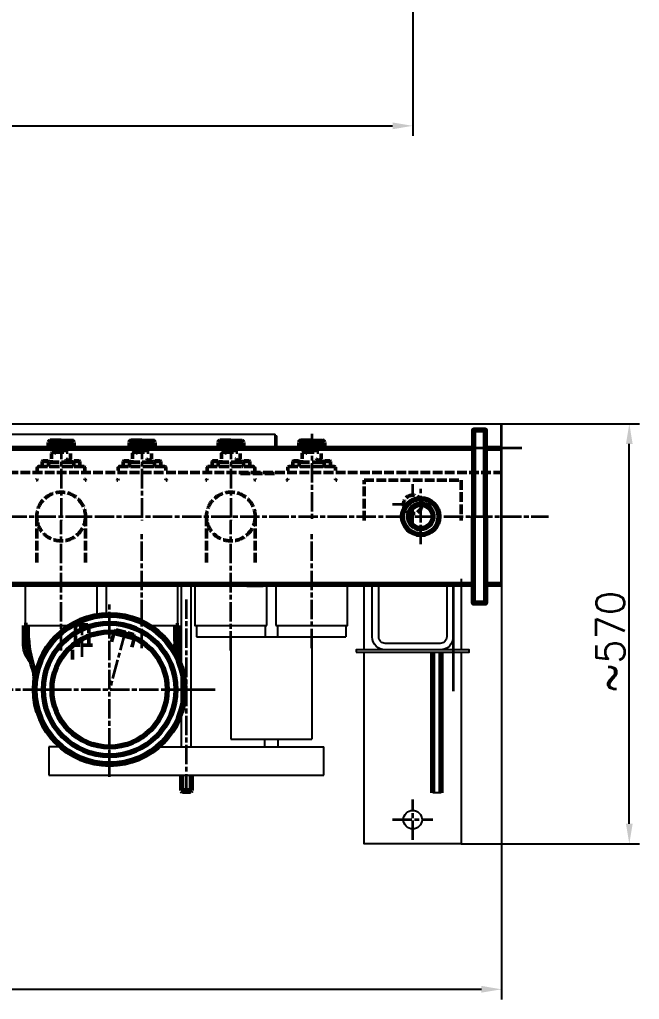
# Model space of a CAD drawing. Header units: millimetres. Extents: x 342 to 10709, y -204 to 5496.
# Drawn here: x 2240 to 3007, y 1202 to 2414 of the extents above; entities that cross this region are included whole.
import ezdxf

# ---------------------------------------------------------------- set-up
doc = ezdxf.new("R2010")
doc.units = ezdxf.units.MM
for name, pattern in [('ACAD_ISO02W100', [15, 12, -3]), ('ACAD_ISO08W100', [36, 24, -3, 6, -3]), ('DASHED', [0.75, 0.5, -0.25])]:
    doc.linetypes.add(name, pattern=pattern)
for name, color, linetype in [('AHL-CON-70', 7, 'Continuous'), ('AHL-DAS-35', 3, 'DASHED'), ('GEOM1', 7, 'Continuous')]:
    doc.layers.add(name, color=color, linetype=linetype)
for name, color, linetype, lineweight in [('M_EQUIP_D1', 3, 'Continuous', 35), ('M_EQUIP_E3', 3, 'Continuous', 35), ('M_EQUIP_E5', 2, 'ACAD_ISO02W100', 50), ('M_EQUIP_E7', 7, 'Continuous', 70)]:
    doc.layers.add(name, color=color, linetype=linetype, lineweight=lineweight)
doc.styles.add('Simplex', font='SIMPLEX.SHX')
doc.dimstyles.new('nordic-1-35-0', dxfattribs={"dimscale": 10, "dimtxt": 3.5, "dimasz": 2.5, "dimexe": 1.25, "dimexo": 0, "dimgap": 0.6, "dimtad": 1, "dimdec": 0, "dimdsep": 46, "dimtxsty": 'Simplex', "dimcen": 2.5, "dimclrd": 3, "dimclre": 3, "dimclrt": 3, "dimadec": 1, "dimazin": 2, "dimtfac": 1, "dimtdec": 0, "dimtmove": 0, "dimatfit": 0, "dimfxl": 1, "dimtolj": 1, "dimtzin": 0, "dimarcsym": 0})

# ---------------------------------------------------------------- blocks, each defined once
blk = doc.blocks.new('*D19')
at = {"layer": 'Defpoints', "color": 0, "linetype": 'Continuous', "transparency": 16777216}
for p in [(1346.2, 2582.6), (2726.2, 2582.6), (2726.2, 2283)]:
    blk.add_point(p, dxfattribs=at)
at = {"layer": 'M_EQUIP_D1', "color": 3, "linetype": 'Continuous', "lineweight": -2, "transparency": 16777216}
for p, q in [((1346.2, 2582.6), (1346.2, 2270.5)), ((2726.2, 2582.6), (2726.2, 2270.5)), ((1371.2, 2283), (2701.2, 2283))]:
    blk.add_line(p, q, dxfattribs=at)
at = {"layer": 'M_EQUIP_D1', "color": 3, "linetype": 'Continuous', "transparency": 16777216}
for points in [[(1371.2, 2287.2), (1371.2, 2278.8), (1346.2, 2283)], [(2701.2, 2287.2), (2701.2, 2278.8), (2726.2, 2283)]]:
    blk.add_solid(points, dxfattribs=at)
at = {"layer": 'M_EQUIP_D1', "color": 3, "linetype": 'Continuous', "transparency": 16777216, "insert": (2036.2, 2306.5), "char_height": 35, "attachment_point": 5, "style": 'Simplex'}
blk.add_mtext('\\A1;1380', dxfattribs=at)
blk = doc.blocks.new('*D15')
at = {"layer": 'Defpoints', "color": 0, "linetype": 'Continuous', "transparency": 16777216}
for p in [(2836.2, 1914.5), (2994.2, 1914.5), (2786.2, 1394.6)]:
    blk.add_point(p, dxfattribs=at)
at = {"layer": 'M_EQUIP_D1', "color": 3, "linetype": 'Continuous', "lineweight": -2, "transparency": 16777216}
for p, q in [((2836.2, 1914.5), (3006.7, 1914.5)), ((2994.2, 1419.6), (2994.2, 1889.5)), ((2786.2, 1394.6), (3006.7, 1394.6))]:
    blk.add_line(p, q, dxfattribs=at)
at = {"layer": 'M_EQUIP_D1', "color": 3, "linetype": 'Continuous', "transparency": 16777216}
for points in [[(2990, 1889.5), (2998.3, 1889.5), (2994.2, 1914.5)], [(2990, 1419.6), (2998.3, 1419.6), (2994.2, 1394.6)]]:
    blk.add_solid(points, dxfattribs=at)
at = {"layer": 'M_EQUIP_D1', "color": 3, "linetype": 'Continuous', "transparency": 16777216, "insert": (2970.7, 1644.6), "char_height": 35, "attachment_point": 5, "rotation": 90, "style": 'Simplex'}
blk.add_mtext('\\A1;~570', dxfattribs=at)
blk = doc.blocks.new('*D34')
at = {"layer": 'Defpoints', "color": 0, "linetype": 'Continuous', "transparency": 16777216}
for p in [(1226, 1856.2), (2836.2, 1802.1), (2836.2, 1214.7)]:
    blk.add_point(p, dxfattribs=at)
at = {"layer": 'M_EQUIP_D1', "color": 3, "linetype": 'Continuous', "lineweight": -2, "transparency": 16777216}
for p, q in [((1226, 1856.2), (1226, 1202.2)), ((2836.2, 1802.1), (2836.2, 1202.2)), ((1251, 1214.7), (2811.2, 1214.7))]:
    blk.add_line(p, q, dxfattribs=at)
at = {"layer": 'M_EQUIP_D1', "color": 3, "linetype": 'Continuous', "transparency": 16777216}
for points in [[(1251, 1218.9), (1251, 1210.6), (1226, 1214.7)], [(2811.2, 1218.9), (2811.2, 1210.6), (2836.2, 1214.7)]]:
    blk.add_solid(points, dxfattribs=at)
at = {"layer": 'M_EQUIP_D1', "color": 3, "linetype": 'Continuous', "transparency": 16777216, "insert": (2036.2, 1238.2), "char_height": 35, "attachment_point": 5, "style": 'Simplex'}
blk.add_mtext('\\A1;1610', dxfattribs=at)

msp = doc.modelspace()

# ---------------------------------------------------------------- linework, layer by layer
at = {"lineweight": 35}
msp.add_lwpolyline([(2836.21, 1715.48), (2836.21, 1914.48)], dxfattribs=at)
at = {"layer": 'AHL-CON-70', "linetype": 'Continuous'}
for p, q in [((1518.65, 1914.48), (2836.21, 1914.48)), ((1512.28, 1901.5), (2556.21, 1901.5)), ((2556.21, 1883.78), (2556.21, 1901.5)), ((2556.21, 1899.5), (2558.21, 1899.5)), ((2558.21, 1883.78), (2558.21, 1899.5)), ((2440.21, 1514.79), (2440.21, 1714.63)), ((2452.21, 1514.79), (2452.21, 1714.63)), ((2458.76, 1664.63), (2458.76, 1651)), ((2543.66, 1664.63), (2543.66, 1651)), ((2558.76, 1664.63), (2558.76, 1651)), ((2643.66, 1664.63), (2643.66, 1651)), ((2458.76, 1651), (2543.66, 1651)), ((2501.21, 1651), (2501.21, 1524)), ((2543.66, 1651), (2643.66, 1651)), ((2601.21, 1651), (2601.21, 1524)), ((2501.21, 1524), (2601.21, 1524)), ((2761.21, 1457.85), (2751.21, 1457.85))]:
    msp.add_line(p, q, dxfattribs=at)
at = {"layer": 'AHL-CON-70'}
for p, q in [((2786.21, 1714.63), (1286.21, 1714.63)), ((2276.21, 1514.79), (2276.21, 1479.79)), ((2292.51, 1514.79), (2276.21, 1514.79)), ((2411.47, 1514.79), (2616.21, 1514.79)), ((2411.47, 1514.79), (2616.21, 1514.79)), ((2616.21, 1479.79), (2616.21, 1514.79)), ((2276.21, 1479.79), (2616.21, 1479.79))]:
    msp.add_line(p, q, dxfattribs=at)
for points in [[(2786.21, 1722.57), (2786.21, 1634.63)], [(2666.21, 1634.63), (2666.21, 1714.63)], [(2786.21, 1631.63), (2786.21, 1394.63), (2666.21, 1394.63), (2666.21, 1631.63)]]:
    msp.add_lwpolyline(points, dxfattribs=at)
at = {"layer": 'AHL-CON-70', "linetype": 'Continuous'}
for points in [[(2335.66, 1677.32), (2335.66, 1714.63), (2246.76, 1714.63), (2246.76, 1664.63), (2302.14, 1664.63)], [(2400.28, 1664.63), (2435.66, 1664.63), (2435.66, 1714.63), (2346.76, 1714.63), (2346.76, 1678.52)], [(2545.66, 1664.63), (2545.66, 1714.63), (2456.76, 1714.63), (2456.76, 1664.63), (2545.66, 1664.63)], [(2556.76, 1664.63), (2645.66, 1664.63), (2645.66, 1714.63), (2556.76, 1714.63), (2556.76, 1664.63)]]:
    msp.add_lwpolyline(points, dxfattribs=at)
at = {"layer": 'AHL-CON-70'}
for points in [[(2776.21, 1714.63), (2776.21, 1650.63, -0.4142136), (2760.21, 1634.63), (2692.21, 1634.63, -0.4142136), (2676.21, 1650.63), (2676.21, 1714.63)], [(2768.21, 1714.63), (2768.21, 1650.63, -0.4142136), (2760.21, 1642.63), (2692.21, 1642.63, -0.4142136), (2684.21, 1650.63), (2684.21, 1714.63)]]:
    msp.add_lwpolyline(points, format="xyb", dxfattribs=at)
at = {"layer": 'AHL-CON-70', "linetype": 'Continuous'}
msp.add_lwpolyline([(2656.21, 1631.63), (2796.21, 1631.63), (2796.21, 1634.63), (2656.21, 1634.63)], close=True, dxfattribs=at)
at = {"layer": 'AHL-CON-70'}
msp.add_circle((2726.21, 1424.63), 11.5, dxfattribs=at)
at = {"layer": 'AHL-DAS-35', "color": 3, "linetype": 'DASHED'}
for p in [(2308.96, 1662.63), (2325.46, 1662.63), (2356.37, 1655.12), (2370.41, 1657.28), (2370.41, 1657.28), (2381.49, 1648.39)]:
    msp.add_point(p, dxfattribs=at)
at = {"layer": 'Defpoints', "color": 0, "linetype": 'ByBlock'}
for p in [(2351.21, 1585.63), (2351.21, 1585.63), (2333.14, 1518.2), (2333.14, 1518.2), (2543.14, 1518.2), (2543.14, 1518.2), (2543.14, 1518.2), (2543.14, 1518.2)]:
    msp.add_point(p, dxfattribs=at)
at = {"layer": 'GEOM1', "color": 7, "linetype": 'Continuous'}
for p, q in [((2543, 1524), (2543, 1514.79)), ((2559.42, 1524), (2559.42, 1514.79))]:
    msp.add_line(p, q, dxfattribs=at)
at = {"layer": 'M_EQUIP_E3', "color": 3, "linetype": 'ACAD_ISO08W100', "lineweight": 35}
for p, q in [((2291.21, 1894.48), (2291.21, 1794.63)), ((2391.21, 1894.48), (2391.21, 1794.63)), ((2501.21, 1894.48), (2501.21, 1794.63)), ((2601.21, 1901.78), (2601.21, 1794.63)), ((1145.18, 1884.63), (2862.96, 1884.63)), ((2726.21, 1789.63), (2726.21, 1839.63)), ((2736.21, 1765.41), (2736.21, 1833.85)), ((2751.21, 1814.63), (2701.21, 1814.63)), ((1216.77, 1799.63), (2894.17, 1799.63)), ((2291.21, 1633.83), (2291.21, 1794.63)), ((2501.21, 1633.83), (2501.21, 1794.63)), ((2391.21, 1636.65), (2391.21, 1777.89)), ((2601.21, 1636.65), (2601.21, 1777.89)), ((2446.21, 1457.06), (2446.21, 1697.68)), ((2351.21, 1477.79), (2351.21, 1692.57)), ((2317.21, 1625.97), (2317.21, 1668.08)), ((2370.41, 1657.28), (2351.21, 1585.63)), ((2027.85, 1585.63), (2482, 1585.63)), ((2447.85, 1585.63), (2466.41, 1585.63)), ((2726.21, 1399.63), (2726.21, 1449.63)), ((2701.21, 1424.63), (2751.21, 1424.63))]:
    msp.add_line(p, q, dxfattribs=at)
at = {"layer": 'M_EQUIP_E3', "lineweight": 35}
msp.add_line((2776.21, 1714.63), (2776.21, 1583.47), dxfattribs=at)
at = {"layer": 'M_EQUIP_E3', "color": 3, "linetype": 'Continuous', "lineweight": 35}
for p, q in [((2441.21, 1459.63), (2441.21, 1479.79)), ((2451.21, 1459.63), (2451.21, 1479.79))]:
    msp.add_line(p, q, dxfattribs=at)
at = {"layer": 'M_EQUIP_E3', "color": 3, "linetype": 'ACAD_ISO08W100', "lineweight": 35}
msp.add_arc((2736.21, 1799.63), 16.85, 0, 270, dxfattribs=at)
at = {"layer": 'M_EQUIP_E5', "color": 2, "linetype": 'ACAD_ISO02W100', "lineweight": 50}
for p, q in [((2277.76, 1887.43), (2304.66, 1887.43)), ((2282.43, 1879.29), (2300, 1879.29)), ((2296.49, 1884.63), (2296.49, 1879.29)), ((2296.49, 1884.63), (2297.42, 1882.76)), ((2297.42, 1882.76), (2297.42, 1879.29)), ((2377.76, 1887.43), (2404.66, 1887.43)), ((2382.43, 1879.29), (2400, 1879.29)), ((2396.49, 1884.63), (2397.42, 1882.76)), ((2396.49, 1884.63), (2396.49, 1879.29)), ((2397.42, 1882.76), (2397.42, 1879.29)), ((2487.76, 1887.43), (2514.66, 1887.43)), ((2492.43, 1879.29), (2510, 1879.29)), ((2506.49, 1884.63), (2506.49, 1879.29)), ((2506.49, 1884.63), (2507.42, 1882.76)), ((2507.42, 1882.76), (2507.42, 1879.29)), ((2587.76, 1887.43), (2614.66, 1887.43)), ((2592.43, 1879.29), (2610, 1879.29)), ((2606.49, 1884.63), (2606.49, 1879.29)), ((2607.42, 1882.76), (2607.42, 1879.29)), ((2268.69, 1868.42), (2267.91, 1867.64)), ((2275.68, 1867.64), (2267.91, 1867.64)), ((2267.91, 1861.43), (2267.91, 1867.64)), ((2274.9, 1868.42), (2268.69, 1868.42)), ((2275.68, 1867.64), (2274.9, 1868.42)), ((2275.68, 1861.43), (2275.68, 1867.64)), ((2282.42, 1866.87), (2277.76, 1866.87)), ((2278.78, 1866.87), (2278.78, 1869.35)), ((2303.64, 1866.87), (2278.78, 1866.87)), ((2279.5, 1877.64), (2279.5, 1871.01)), ((2303.64, 1866.87), (2280.6, 1866.87)), ((2300, 1866.87), (2304.66, 1866.87)), ((2302.92, 1877.64), (2302.92, 1871.01)), ((2303.64, 1869.35), (2303.64, 1866.87)), ((2306.74, 1867.64), (2307.52, 1868.42)), ((2306.74, 1861.43), (2306.74, 1867.64)), ((2306.74, 1867.64), (2314.51, 1867.64)), ((2307.52, 1868.42), (2313.74, 1868.42)), ((2313.74, 1868.42), (2314.51, 1867.64)), ((2314.51, 1861.43), (2314.51, 1867.64)), ((2368.69, 1868.42), (2367.91, 1867.64)), ((2367.91, 1861.43), (2367.91, 1867.64)), ((2375.68, 1867.64), (2367.91, 1867.64)), ((2374.9, 1868.42), (2368.69, 1868.42)), ((2375.68, 1867.64), (2374.9, 1868.42)), ((2375.68, 1861.43), (2375.68, 1867.64)), ((2382.42, 1866.87), (2377.76, 1866.87)), ((2378.78, 1866.87), (2378.78, 1869.35)), ((2403.64, 1866.87), (2378.78, 1866.87)), ((2379.5, 1877.64), (2379.5, 1871.01)), ((2403.64, 1866.87), (2380.6, 1866.87)), ((2400, 1866.87), (2404.66, 1866.87)), ((2402.92, 1877.64), (2402.92, 1871.01)), ((2403.64, 1869.35), (2403.64, 1866.87)), ((2406.74, 1867.64), (2407.52, 1868.42)), ((2406.74, 1867.64), (2414.51, 1867.64)), ((2406.74, 1861.43), (2406.74, 1867.64)), ((2407.52, 1868.42), (2413.74, 1868.42)), ((2413.74, 1868.42), (2414.51, 1867.64)), ((2414.51, 1861.43), (2414.51, 1867.64)), ((2478.69, 1868.42), (2477.91, 1867.64)), ((2485.68, 1867.64), (2477.91, 1867.64)), ((2477.91, 1861.43), (2477.91, 1867.64)), ((2484.9, 1868.42), (2478.69, 1868.42)), ((2485.68, 1867.64), (2484.9, 1868.42)), ((2485.68, 1861.43), (2485.68, 1867.64)), ((2492.42, 1866.87), (2487.76, 1866.87)), ((2488.78, 1866.87), (2488.78, 1869.35)), ((2513.64, 1866.87), (2488.78, 1866.87)), ((2489.5, 1877.64), (2489.5, 1871.01)), ((2513.64, 1866.87), (2490.6, 1866.87)), ((2510, 1866.87), (2514.66, 1866.87)), ((2512.92, 1877.64), (2512.92, 1871.01)), ((2513.64, 1869.35), (2513.64, 1866.87)), ((2516.74, 1867.64), (2517.52, 1868.42)), ((2516.74, 1861.43), (2516.74, 1867.64)), ((2516.74, 1867.64), (2524.51, 1867.64)), ((2517.52, 1868.42), (2523.74, 1868.42)), ((2523.74, 1868.42), (2524.51, 1867.64)), ((2524.51, 1861.43), (2524.51, 1867.64)), ((2578.69, 1868.42), (2577.91, 1867.64)), ((2577.91, 1861.43), (2577.91, 1867.64)), ((2585.68, 1867.64), (2577.91, 1867.64)), ((2584.9, 1868.42), (2578.69, 1868.42)), ((2585.68, 1867.64), (2584.9, 1868.42)), ((2585.68, 1861.43), (2585.68, 1867.64)), ((2592.42, 1866.87), (2587.76, 1866.87)), ((2588.78, 1866.87), (2588.78, 1869.35)), ((2613.64, 1866.87), (2588.78, 1866.87)), ((2589.5, 1877.64), (2589.5, 1871.01)), ((2613.64, 1866.87), (2590.6, 1866.87)), ((2610, 1866.87), (2614.66, 1866.87)), ((2612.92, 1877.64), (2612.92, 1871.01)), ((2613.64, 1869.35), (2613.64, 1866.87)), ((2616.74, 1867.64), (2617.52, 1868.42)), ((2616.74, 1867.64), (2624.51, 1867.64)), ((2616.74, 1861.43), (2616.74, 1867.64)), ((2617.52, 1868.42), (2623.74, 1868.42)), ((2623.74, 1868.42), (2624.51, 1867.64)), ((2624.51, 1861.43), (2624.51, 1867.64)), ((2261.7, 1856.78), (2261.7, 1859.88)), ((2319.17, 1861.43), (2263.25, 1861.43)), ((2320.73, 1856.78), (2320.73, 1859.88)), ((2361.7, 1856.78), (2361.7, 1859.88)), ((2419.17, 1861.43), (2363.25, 1861.43)), ((2420.73, 1856.78), (2420.73, 1859.88)), ((2471.7, 1856.78), (2471.7, 1859.88)), ((2529.17, 1861.43), (2473.25, 1861.43)), ((2530.73, 1856.78), (2530.73, 1859.88)), ((2571.7, 1856.78), (2571.7, 1859.88)), ((2629.17, 1861.43), (2573.25, 1861.43)), ((2630.73, 1856.78), (2630.73, 1859.88)), ((1371, 1854.18), (2836.21, 1854.18)), ((2513.23, 1852.76), (2556.21, 1852.76)), ((2261.06, 1799.63), (2261.06, 1742.48)), ((2321.36, 1799.63), (2321.36, 1742.48)), ((2471.06, 1799.63), (2471.06, 1742.48)), ((2531.36, 1799.63), (2531.36, 1742.48)), ((2308.96, 1662.63), (2310.05, 1665.63)), ((2308.96, 1640.63), (2308.96, 1662.63)), ((2325.46, 1662.63), (2308.96, 1662.63)), ((2324.37, 1665.63), (2310.05, 1665.63)), ((2325.46, 1662.63), (2324.37, 1665.63)), ((2325.46, 1640.63), (2325.46, 1662.63)), ((2356.37, 1655.12), (2353.55, 1644.58)), ((2356.37, 1655.12), (2359.43, 1659.48)), ((2356.37, 1655.12), (2381.49, 1648.39)), ((2359.43, 1659.48), (2381.02, 1653.69)), ((2381.49, 1648.39), (2381.02, 1653.69)), ((2329.86, 1640.63), (2305.21, 1640.63)), ((2305.21, 1622.57), (2305.21, 1640.63)), ((2381.49, 1648.39), (2378.66, 1637.85))]:
    msp.add_line(p, q, dxfattribs=at)
msp.add_lwpolyline([(2666.21, 1794.63), (2666.21, 1844.63), (2786.21, 1844.63), (2786.21, 1794.63)], dxfattribs=at)
for centre, radius in [((2291.21, 1799.63), 30.15), ((2501.21, 1799.63), 30.15), ((2726.21, 1814.63), 11.5)]:
    msp.add_circle(centre, radius, dxfattribs=at)
for centre, radius, start, end in [((2277.76, 1888.98), 1.55, 180, 270), ((2282.43, 1875.88), 3.42, 30.99148, 149.00852), ((2304.66, 1888.98), 1.55, 270, 0), ((2377.76, 1888.98), 1.55, 180, 270), ((2382.43, 1875.88), 3.42, 30.99148, 149.00852), ((2404.66, 1888.98), 1.55, 270, 0), ((2487.76, 1888.98), 1.55, 180, 270), ((2492.43, 1875.88), 3.42, 30.99148, 149.00852), ((2514.66, 1888.98), 1.55, 270, 0), ((2587.76, 1888.98), 1.55, 180, 270), ((2592.43, 1875.88), 3.42, 30.99148, 149.00852), ((2614.66, 1888.98), 1.55, 270, 0), ((2300, 1872.77), 3.42, 210.99148, 329.00852), ((2400, 1872.77), 3.42, 210.99148, 329.00852), ((2510, 1872.77), 3.42, 210.99148, 329.00852), ((2610, 1872.77), 3.42, 210.99148, 329.00852), ((2263.25, 1859.88), 1.55, 90, 180), ((2277.76, 1862.98), 1.55, 180, 270), ((2304.66, 1862.98), 1.55, 270, 0), ((2319.17, 1859.88), 1.55, 0, 90), ((2363.25, 1859.88), 1.55, 90, 180), ((2377.76, 1862.98), 1.55, 180, 270), ((2404.66, 1862.98), 1.55, 270, 0), ((2419.17, 1859.88), 1.55, 0, 90), ((2473.25, 1859.88), 1.55, 90, 180), ((2487.76, 1862.98), 1.55, 180, 270), ((2514.66, 1862.98), 1.55, 270, 0), ((2529.17, 1859.88), 1.55, 0, 90), ((2573.25, 1859.88), 1.55, 90, 180), ((2587.76, 1862.98), 1.55, 180, 270), ((2614.66, 1862.98), 1.55, 270, 0), ((2629.17, 1859.88), 1.55, 0, 90), ((2260.14, 1846.18), 1.55, 270, 0), ((2322.28, 1846.18), 1.55, 180, 270), ((2360.14, 1846.18), 1.55, 270, 0), ((2422.28, 1846.18), 1.55, 180, 270), ((2470.14, 1846.18), 1.55, 270, 0), ((2532.28, 1846.18), 1.55, 180, 270), ((2570.14, 1846.18), 1.55, 270, 0), ((2632.28, 1846.18), 1.55, 180, 270)]:
    msp.add_arc(centre, radius, start, end, dxfattribs=at)
at = {"layer": 'M_EQUIP_E7', "color": 7, "linetype": 'Continuous', "lineweight": 70}
for p, q in [((2276.21, 1891.31), (2276.21, 1883.78)), ((2291.21, 1892.87), (2277.76, 1892.87)), ((2291.21, 1892.87), (2304.66, 1892.87)), ((2306.21, 1891.31), (2306.21, 1883.78)), ((2376.21, 1891.31), (2376.21, 1883.78)), ((2391.21, 1892.87), (2377.76, 1892.87)), ((2391.21, 1892.87), (2404.66, 1892.87)), ((2406.21, 1891.31), (2406.21, 1883.78)), ((2486.21, 1891.31), (2486.21, 1883.78)), ((2501.21, 1892.87), (2487.76, 1892.87)), ((2501.21, 1892.87), (2514.66, 1892.87)), ((2516.21, 1891.31), (2516.21, 1883.78)), ((2586.21, 1891.31), (2586.21, 1883.78)), ((2601.21, 1892.87), (2587.76, 1892.87)), ((2601.21, 1892.87), (2614.66, 1892.87)), ((2616.21, 1891.31), (2616.21, 1883.78)), ((2801.21, 1883.78), (1299.06, 1883.82)), ((2836.21, 1883.78), (2816.21, 1883.78)), ((2801.21, 1715.48), (1326.15, 1715.48)), ((2836.21, 1715.48), (2816.21, 1715.48)), ((2751.21, 1457.85), (2751.21, 1631.63)), ((2761.21, 1457.85), (2761.21, 1631.63)), ((2440.21, 1479.79), (2440.21, 1460.63)), ((2452.21, 1479.79), (2452.21, 1460.63)), ((2440.21, 1460.63), (2441.21, 1459.63)), ((2440.21, 1460.63), (2452.21, 1460.63)), ((2440.21, 1460.63), (2441.21, 1459.63)), ((2451.21, 1459.63), (2441.21, 1459.63)), ((2451.21, 1459.63), (2441.21, 1459.63)), ((2451.21, 1459.63), (2452.21, 1460.63)), ((2452.21, 1460.63), (2451.21, 1459.63))]:
    msp.add_line(p, q, dxfattribs=at)
at = {"layer": 'M_EQUIP_E7', "linetype": 'Continuous', "lineweight": 70}
msp.add_line((2521.17, 1715.44), (2541.17, 1715.44), dxfattribs=at)
at = {"layer": 'M_EQUIP_E7', "linetype": 'Continuous'}
for p, q in [((2245.46, 1664.63), (2245.46, 1640.63)), ((2249.46, 1664.63), (2245.46, 1664.63)), ((2249.46, 1648.65), (2249.46, 1664.63)), ((2432.96, 1645.26), (2432.96, 1664.63)), ((2432.96, 1664.63), (2436.96, 1664.63)), ((2436.96, 1664.63), (2436.96, 1621.63)), ((2432.95, 1645.26), (2432.2, 1631.34)), ((2258.16, 1606.87), (2258.33, 1602.73))]:
    msp.add_line(p, q, dxfattribs=at)
at = {"layer": 'M_EQUIP_E7', "linetype": 'Continuous', "lineweight": 70}
for points in [[(2816.21, 1799.64), (2816.21, 1906.64), (2801.21, 1906.64), (2801.21, 1799.64)], [(2816.21, 1799.64), (2816.21, 1692.64), (2801.21, 1692.64), (2801.21, 1799.64)]]:
    msp.add_lwpolyline(points, dxfattribs=at)
for radius in [22.5, 15]:
    msp.add_circle((2736.21, 1799.63), radius, dxfattribs=at)
at = {"layer": 'M_EQUIP_E7', "color": 7, "linetype": 'Continuous', "lineweight": 70}
for radius in [93, 92, 82, 71.27]:
    msp.add_circle((2351.21, 1585.63), radius, dxfattribs=at)
for centre, start, end in [((2277.76, 1891.31), 90, 180), ((2304.66, 1891.31), 0, 90), ((2377.76, 1891.31), 90, 180), ((2404.66, 1891.31), 0, 90), ((2487.76, 1891.31), 90, 180), ((2514.66, 1891.31), 0, 90), ((2587.76, 1891.31), 90, 180), ((2614.66, 1891.31), 0, 90)]:
    msp.add_arc(centre, 1.55, start, end, dxfattribs=at)
at = {"layer": 'M_EQUIP_E7', "linetype": 'Continuous'}
for centre, radius, start, end in [((2410.51, 1660.33), 161.46, 184.14834, 199.33485), ((2279.19, 1643.27), 33.83, 184.47357, 221.96332), ((2486.81, 1691.34), 243.75, 200.27674, 201.34534), ((2412.74, 1656.34), 163.46, 199.14472, 200.18048)]:
    msp.add_arc(centre, radius, start, end, dxfattribs=at)

# ---------------------------------------------------------------- dimensions: what is measured, and where the dimension line sits
at = {"layer": 'M_EQUIP_D1', "color": 3, "linetype": 'Continuous'}
dim = msp.add_linear_dim(base=(2726.21, 2283), p1=(1346.21, 2582.58), p2=(2726.21, 2582.58), dimstyle='nordic-1-35-0', dxfattribs=at)
dim.commit()
dim.dimension.update_dxf_attribs({"geometry": '*D19', "text_midpoint": (2036.21, 2283), "dimtype": 160})
at = {"layer": 'M_EQUIP_D1', "linetype": 'Continuous'}
dim = msp.add_linear_dim(base=(2994.17, 1914.48), p1=(2786.21, 1394.63), p2=(2836.21, 1914.48), angle=270, text='~570', dimstyle='nordic-1-35-0', dxfattribs=at)
dim.commit()
dim.dimension.update_dxf_attribs({"geometry": '*D15', "text_midpoint": (2994.17, 1644.63), "dimtype": 160})
dim = msp.add_linear_dim(base=(2836.21, 1214.72), p1=(1226.01, 1856.18), p2=(2836.21, 1802.13), angle=180, dimstyle='nordic-1-35-0', dxfattribs=at)
dim.commit()
dim.dimension.update_dxf_attribs({"geometry": '*D34', "text_midpoint": (2036.21, 1214.72), "dimtype": 160})

doc.saveas('drawing.dxf')
